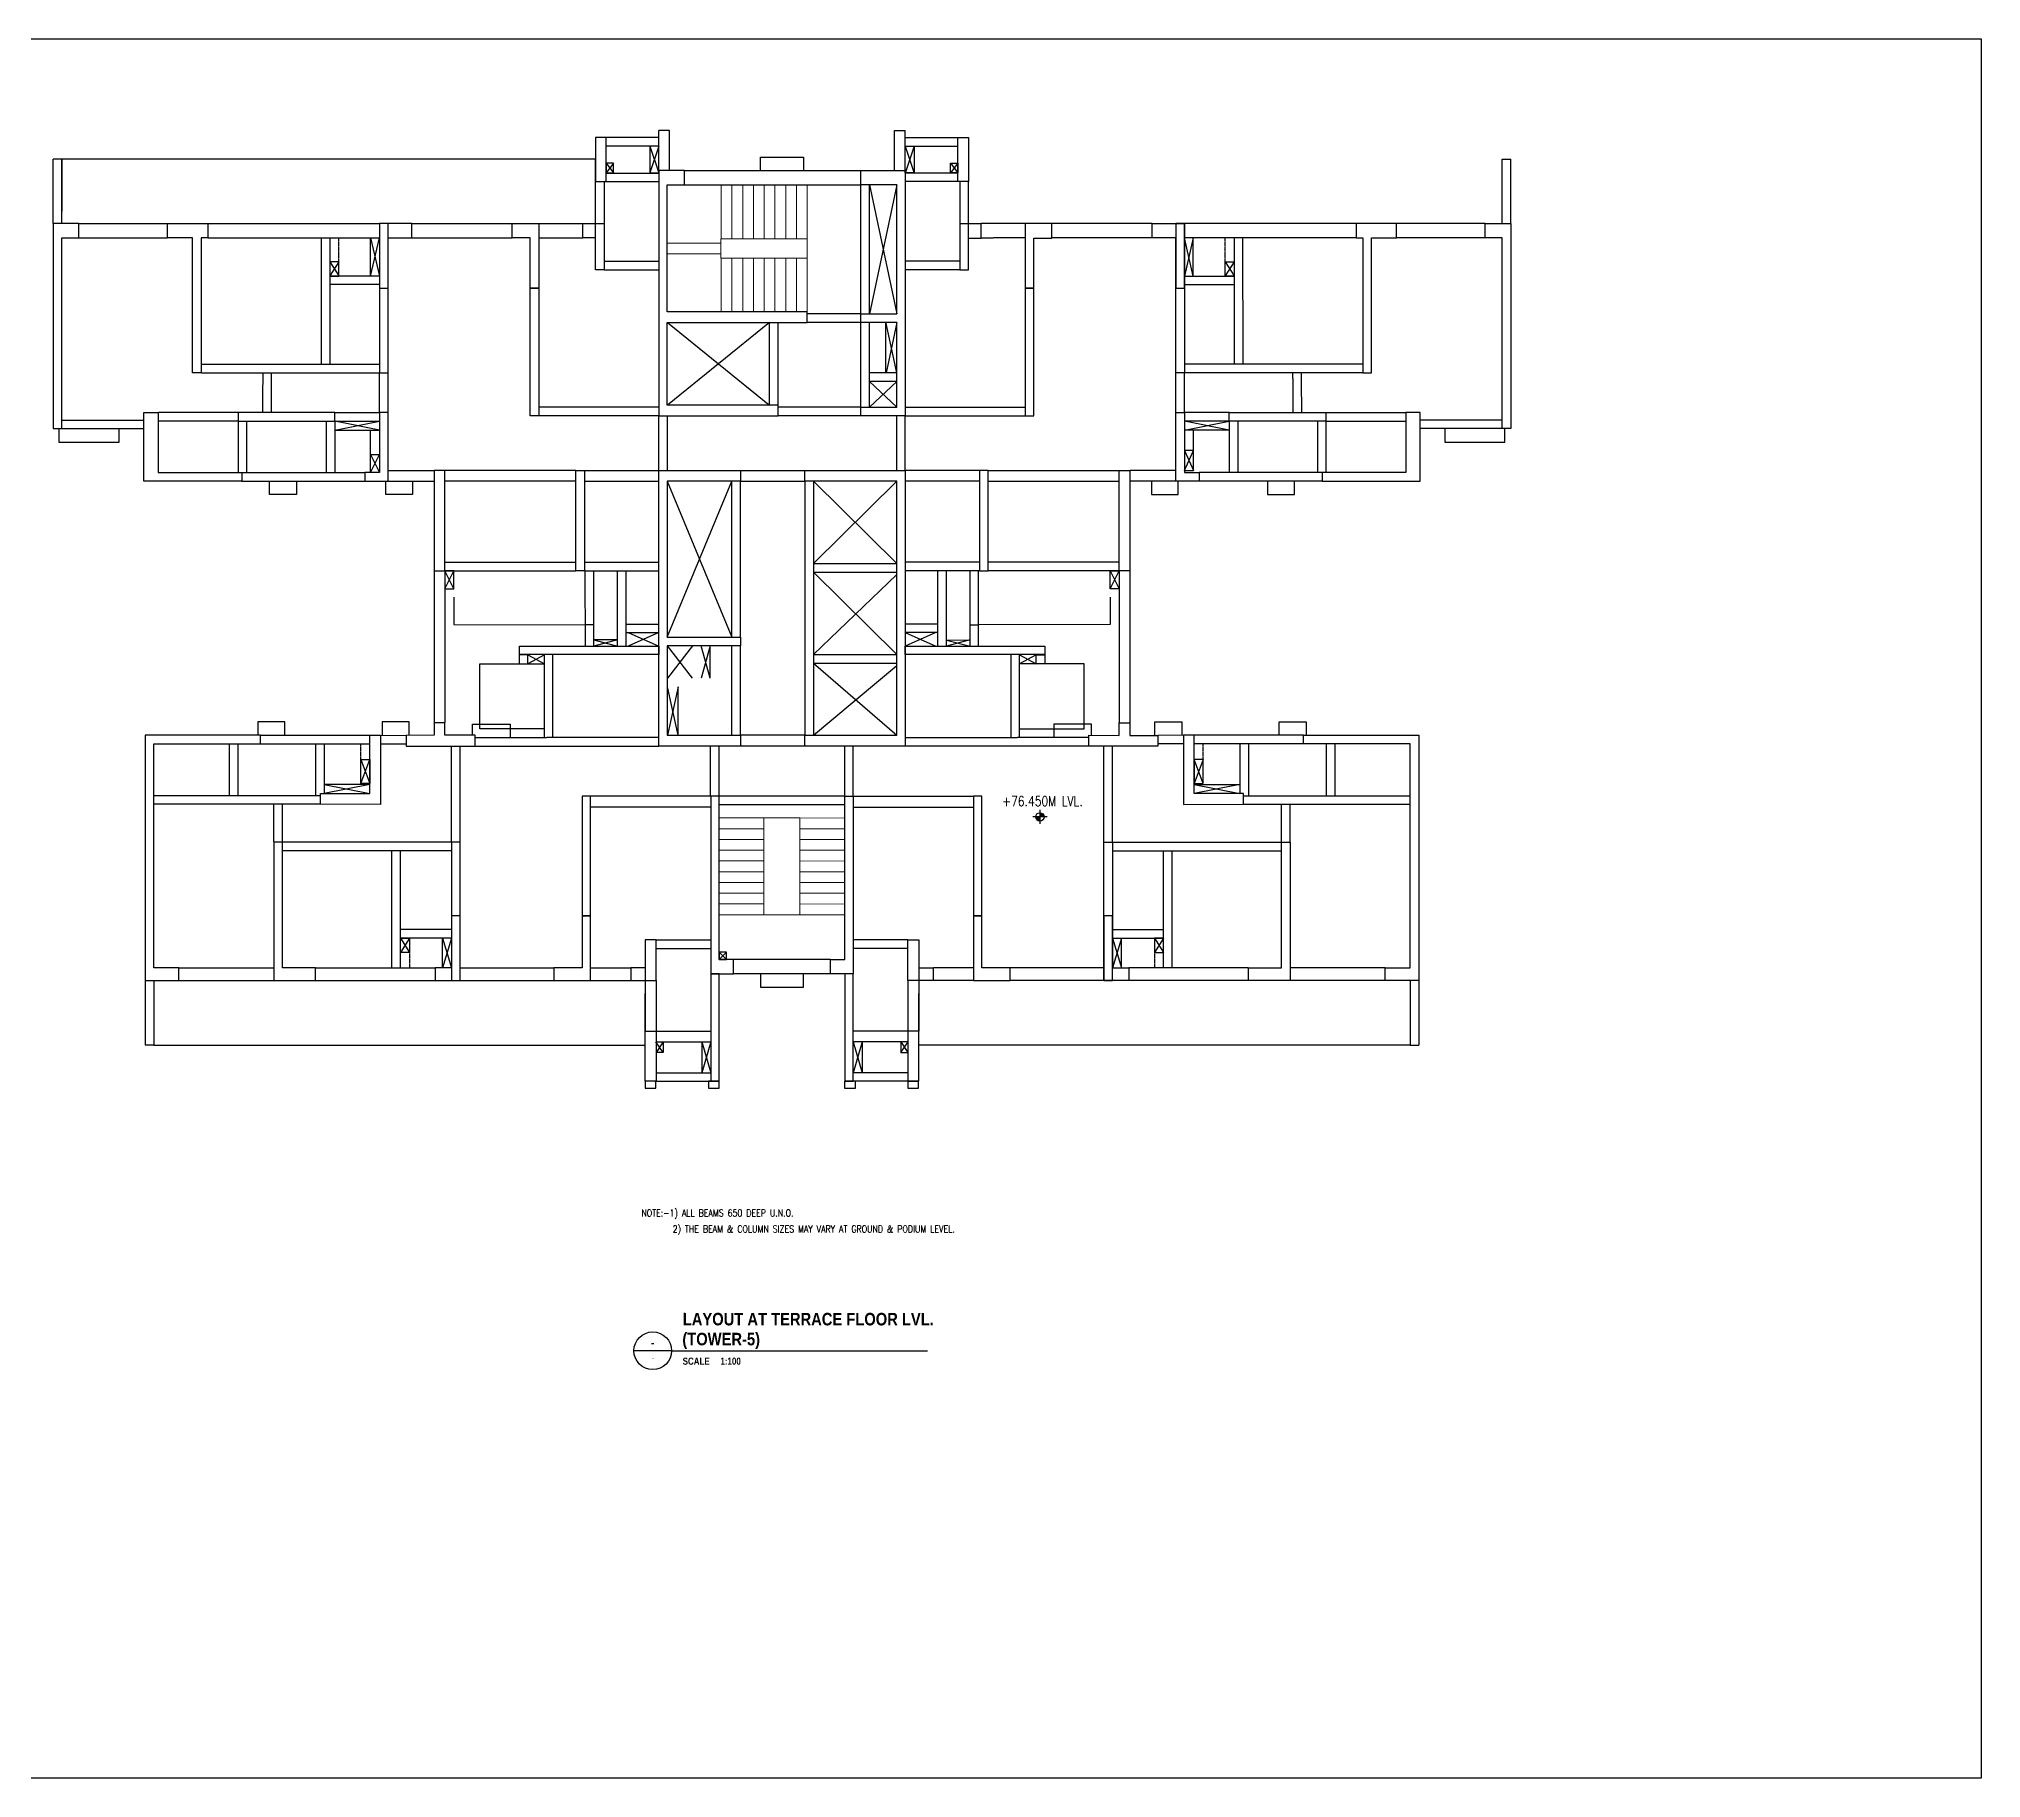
# Model space of a CAD drawing. Header units: millimetres. Extents: x 206 to 857355, y 5291 to 60826.
# Drawn here: x 607294 to 661488, y 5291 to 53815 of the extents above; entities that cross this region are included whole.
import ezdxf
from ezdxf.enums import TextEntityAlignment as Align

# ---------------------------------------------------------------- set-up
doc = ezdxf.new("R2010")
doc.units = ezdxf.units.MM
doc.linetypes.add('HIDDEN', pattern=[0.375, 0.25, -0.125])
for name, color, linetype in [('A-REFR-TITL-100', 2, 'Continuous'), ('BEAM', 3, 'Continuous'), ('COL', 6, 'Continuous'), ('COLUMN STOPS', 2, 'Continuous'), ('COVER', 2, 'Continuous'), ('CUT', 9, 'Continuous'), ('SYMBOL', 1, 'Continuous'), ('TEXT', 3, 'Continuous')]:
    doc.layers.add(name, color=color, linetype=linetype)
doc.layers.add('Boundary', color=40, linetype='Continuous', lineweight=30)
doc.layers.add('S-STRS', color=31, linetype='Continuous', lineweight=18)
doc.styles.add('Arial', font='arial.ttf', dxfattribs={"height": 125})
doc.styles.add('ARIAL-TITLE', font='arialbd.ttf')
doc.styles.add('romand', font='romand.shx', dxfattribs={"width": 0.8})
doc.styles.add('ROMANS', font='romans.shx', dxfattribs={"width": 0.8})

# ---------------------------------------------------------------- blocks, each defined once
blk = doc.blocks.new('A-DETAIL-TITLE-100')
at = {"layer": 'A-REFR-TITL-100', "linetype": 'Continuous'}
blk.add_line((0, 0), (-1050, 0), dxfattribs=at)
blk.add_circle((-525, 0), 525, dxfattribs=at)
at = {"layer": 'A-REFR-TITL-100', "color": 4, "style": 'ARIAL-TITLE'}
for tag, p, height in [('TITLE1', (450, 937), 500), ('TITLE2', (450, 237), 500), ('SCALE1', (450, -480), 300), ('SCALE2', (2479, -480), 300)]:
    blk.add_attdef(tag, p, '', height=height, dxfattribs=at)
at = {"layer": 'A-REFR-TITL-100', "color": 4, "linetype": 'Continuous', "style": 'ARIAL-TITLE'}
blk.add_attdef('DRWG-NO', text='', height=400, dxfattribs=at).set_placement((-751, 326), align=Align.MIDDLE)
at = {"layer": 'A-REFR-TITL-100', "color": 4, "linetype": 'Continuous', "style": 'Arial', "width": 0.8}
blk.add_attdef('DRAWING-REF', text='', height=200, dxfattribs=at).set_placement((-735, -270), align=Align.MIDDLE)
blk = doc.blocks.new('A$C2BC57D65')
at = {"layer": 'SYMBOL'}
h = blk.add_hatch(color=7, dxfattribs=at)
h.paths.add_polyline_path([(196, 348), (314, 348, 0.414214), (196, 466)])
h.paths.add_polyline_path([(196, 348), (79, 348, 0.414214), (196, 230)])
at = {"layer": 'SYMBOL', "color": 7}
for p, q in [((196, 544), (196, 152)), ((393, 348), (0, 348))]:
    blk.add_line(p, q, dxfattribs=at)
blk.add_circle((196, 348), 118, dxfattribs=at)
at = {"layer": 'SYMBOL', "style": 'romand', "width": 0.8}
for p in [(1052, 530), (1052, 137)]:
    blk.add_attdef('LEVEL', text='', height=275, dxfattribs=at).set_placement(p, align=Align.MIDDLE)

msp = doc.modelspace()

# ---------------------------------------------------------------- linework, layer by layer
at = {"layer": 'A-REFR-TITL-100', "linetype": 'Continuous'}
msp.add_line((624948, 17215), (632086, 17214), dxfattribs=at)
at = {"layer": 'BEAM'}
for p, q in [((624588, 51062), (623125, 51062)), ((624588, 50141), (624588, 51262)), ((624888, 51262), (624588, 51262)), ((624888, 50141), (624888, 51262)), ((631169, 51262), (631469, 51262)), ((631169, 50141), (631169, 51262)), ((631469, 50141), (631469, 51262)), ((631469, 51062), (632932, 51062)), ((631469, 51062), (631469, 51062)), ((607691, 48660), (607691, 50460)), ((607931, 50460), (607691, 50460)), ((607931, 48660), (607931, 50460)), ((624588, 50822), (623125, 50822)), ((631469, 50822), (632932, 50822)), ((648127, 50460), (648367, 50460)), ((648127, 48660), (648127, 50460)), ((648367, 48660), (648367, 50460)), ((623125, 50072), (624589, 50072)), ((625309, 50140), (630229, 50140)), ((632933, 50072), (631468, 50072)), ((622825, 48660), (622825, 49832)), ((630469, 46140), (630469, 49740)), ((633233, 48659), (633233, 49832)), ((608405, 48660), (610881, 48660)), ((612006, 48660), (616800, 48660)), ((615235, 48260), (616800, 48260)), ((615415, 48260), (615415, 46959)), ((617700, 48660), (620500, 48660)), ((621240, 48660), (622474, 48660)), ((634818, 48660), (633583, 48660)), ((638357, 48660), (635558, 48660)), ((644052, 48660), (639257, 48660)), ((640822, 48260), (639257, 48260)), ((640642, 48260), (640642, 46959)), ((647652, 48660), (645177, 48660)), ((616800, 47199), (615415, 47199)), ((639257, 47199), (640642, 47199)), ((627679, 43602), (627679, 45900)), ((630469, 43540), (630469, 45900)), ((631229, 44500), (630469, 44500)), ((631229, 44260), (630469, 44260)), ((615551, 43150), (616800, 43150)), ((615551, 43150), (615551, 41715)), ((640506, 43150), (639257, 43150)), ((640506, 43150), (640506, 41715)), ((612951, 41475), (616390, 41475)), ((615311, 41715), (616390, 41715)), ((617040, 41475), (618323, 41475)), ((622514, 41475), (624590, 41475)), ((626629, 37125), (626629, 41475)), ((628909, 41474), (628909, 34384)), ((633544, 41475), (631468, 41475)), ((639017, 41475), (637735, 41475)), ((640746, 41715), (639667, 41715)), ((643106, 41475), (639667, 41475)), ((628909, 39174), (631229, 39174)), ((618323, 38975), (618323, 34738)), ((618623, 38975), (622274, 38975)), ((618623, 38975), (618623, 34738)), ((622514, 38975), (624590, 38975)), ((622542, 36876), (622541, 38975)), ((622782, 36876), (622781, 38975)), ((623441, 36876), (623441, 38975)), ((628909, 38934), (631229, 38934)), ((633544, 38975), (631468, 38975)), ((632617, 36875), (632617, 38975)), ((633276, 36875), (633276, 38975)), ((633516, 36875), (633516, 38975)), ((637435, 38975), (633784, 38975)), ((637435, 38975), (637435, 34738)), ((637735, 38975), (637735, 34738)), ((622782, 37471), (622542, 37471)), ((623681, 36876), (623681, 37490)), ((632377, 36875), (632377, 37490)), ((633276, 37471), (633516, 37471)), ((623681, 37250), (624590, 37250)), ((626629, 34384), (626629, 36884)), ((632377, 37250), (631468, 37250)), ((621399, 34322), (621399, 36630)), ((628909, 36636), (631229, 36636)), ((628909, 36396), (631229, 36396)), ((634659, 34322), (634659, 36629)), ((613479, 34385), (616530, 34385)), ((615014, 34145), (616530, 34145)), ((615254, 34145), (615254, 32760)), ((616830, 34385), (617545, 34384)), ((619472, 34325), (621458, 34322)), ((636586, 34324), (634599, 34322)), ((639228, 34385), (638512, 34384)), ((642579, 34385), (639528, 34385)), ((641044, 34145), (639528, 34145)), ((640804, 34145), (640804, 32760)), ((617383, 27895), (617383, 28970)), ((618809, 28730), (617383, 28730)), ((637249, 28729), (638675, 28730)), ((638675, 27895), (638675, 28970)), ((617199, 27895), (618349, 27895)), ((629380, 27735), (626680, 27735)), ((638859, 27895), (637709, 27895)), ((610264, 27545), (610264, 25745)), ((610504, 27545), (610504, 25745)), ((611204, 27545), (613854, 27545)), ((615014, 27545), (618349, 27545)), ((619049, 27545), (621664, 27545)), ((622689, 27545), (623814, 27545)), ((633369, 27545), (632244, 27545)), ((637009, 27545), (634394, 27545)), ((641044, 27545), (637709, 27545)), ((644854, 27545), (642204, 27545)), ((645554, 27545), (645554, 25745)), ((645794, 27545), (645794, 25745)), ((610504, 25745), (610264, 25745)), ((624514, 25833), (626039, 25833)), ((631544, 25833), (630019, 25833)), ((645554, 25745), (645794, 25745)), ((624514, 24973), (626039, 24973)), ((631544, 24973), (630019, 24973)), ((624479, 24733), (626039, 24733)), ((631579, 24733), (630019, 24733))]:
    msp.add_line(p, q, dxfattribs=at)
at = {"layer": 'BEAM', "linetype": 'HIDDEN', "ltscale": 10}
for p, q in [((623065, 49832), (623065, 48660)), ((623125, 49832), (624589, 49832)), ((625309, 49740), (630229, 49740)), ((630229, 46140), (630229, 49740)), ((632933, 49832), (631468, 49832)), ((632993, 49832), (632992, 48659)), ((608405, 48260), (610881, 48260)), ((612006, 48260), (615235, 48260)), ((615175, 48260), (615175, 44740)), ((617700, 48260), (620500, 48260)), ((621240, 48260), (622474, 48260)), ((634818, 48260), (633583, 48259)), ((638357, 48260), (635558, 48260)), ((644052, 48260), (640822, 48260)), ((640882, 48260), (640883, 44740)), ((647652, 48260), (645177, 48260)), ((623064, 47610), (624589, 47610)), ((623064, 47370), (624589, 47370)), ((632994, 47610), (631468, 47610)), ((632994, 47370), (631468, 47370)), ((615415, 46959), (615415, 44740)), ((616800, 46959), (615415, 46959)), ((639257, 46959), (640642, 46959)), ((640642, 46959), (640643, 44740)), ((630229, 46140), (628729, 46140)), ((627919, 43602), (627919, 45900)), ((630229, 45900), (628729, 45900)), ((630229, 43540), (630229, 45900)), ((611821, 44740), (616800, 44740)), ((611821, 44500), (616800, 44500)), ((613540, 44500), (613536, 43390)), ((613780, 44500), (613776, 43390)), ((616800, 43390), (616800, 44500)), ((617040, 43390), (617040, 44500)), ((639017, 43390), (639017, 44500)), ((644237, 44740), (639257, 44740)), ((644237, 44500), (639257, 44500)), ((639257, 43390), (639257, 44500)), ((642277, 44500), (642281, 43390)), ((642517, 44500), (642521, 43390)), ((612851, 43390), (610621, 43390)), ((615551, 43390), (616800, 43390)), ((624589, 43540), (621240, 43540)), ((630229, 43540), (627919, 43540)), ((631468, 43539), (634818, 43539)), ((640506, 43390), (639257, 43390)), ((643206, 43390), (645437, 43390)), ((607931, 43180), (610221, 43180)), ((612851, 43150), (610621, 43150)), ((612851, 43150), (612851, 41715)), ((613091, 43150), (613091, 41715)), ((615311, 43150), (615311, 41715)), ((624590, 43300), (621240, 43300)), ((624591, 41775), (624591, 43300)), ((624831, 41775), (624831, 43300)), ((630229, 43300), (627919, 43300)), ((631229, 41775), (631229, 43300)), ((631468, 43300), (634818, 43299)), ((631469, 41775), (631469, 43300)), ((640746, 43150), (640746, 41715)), ((642966, 43150), (642966, 41715)), ((643206, 43150), (645437, 43150)), ((643206, 43150), (643206, 41715)), ((648127, 43180), (645837, 43180)), ((617040, 41775), (618323, 41775)), ((622274, 41775), (618563, 41775)), ((622514, 41775), (624590, 41775)), ((626869, 41775), (628669, 41775)), ((633544, 41775), (631468, 41775)), ((633784, 41775), (637495, 41775)), ((639017, 41775), (637735, 41775)), ((612951, 41715), (615311, 41715)), ((622274, 41475), (618623, 41475)), ((626869, 37125), (626869, 41475)), ((626869, 41475), (628669, 41475)), ((628669, 41474), (628669, 34384)), ((633784, 41475), (637435, 41475)), ((643106, 41715), (640746, 41715)), ((618623, 39215), (622274, 39215)), ((622514, 39215), (624590, 39215)), ((633544, 39215), (631468, 39215)), ((637435, 39215), (633784, 39215)), ((623681, 37490), (623681, 38975)), ((632377, 37490), (632377, 38975)), ((623681, 37490), (624590, 37490)), ((632377, 37490), (631468, 37490)), ((626869, 34384), (626869, 36884)), ((621639, 34322), (621639, 36630)), ((634419, 34322), (634419, 36629)), ((612604, 34144), (612604, 32696)), ((612844, 34144), (612844, 32696)), ((613479, 34145), (615014, 34145)), ((615014, 34145), (615014, 32700)), ((616830, 34145), (617545, 34144)), ((624590, 34322), (621458, 34322)), ((628669, 34385), (626869, 34385)), ((631468, 34322), (634599, 34322)), ((639228, 34145), (638512, 34144)), ((641044, 34145), (641044, 32700)), ((642579, 34145), (641044, 34145)), ((643214, 34144), (643214, 32696)), ((643454, 34144), (643454, 32696)), ((618809, 31405), (618809, 34083)), ((619049, 31405), (619049, 34083)), ((619472, 34085), (624589, 34085)), ((626038, 32685), (626038, 34082)), ((626278, 32685), (626278, 34082)), ((628669, 34085), (626869, 34085)), ((629779, 32685), (629779, 34082)), ((630019, 32685), (630019, 34082)), ((636586, 34084), (631469, 34085)), ((637009, 31405), (637009, 34083)), ((637249, 31405), (637249, 34083)), ((615154, 32698), (610503, 32700)), ((626038, 32685), (622689, 32685)), ((629780, 32683), (626280, 32683)), ((630019, 32684), (633369, 32685)), ((640904, 32698), (645554, 32700)), ((615154, 32460), (610503, 32460)), ((613854, 31405), (613854, 32457)), ((614094, 31405), (614094, 32457)), ((626038, 32385), (622689, 32385)), ((629780, 32443), (626280, 32443)), ((630019, 32384), (633369, 32385)), ((640904, 32460), (645554, 32460)), ((641964, 31405), (641964, 32457)), ((642204, 31405), (642204, 32457)), ((618809, 31405), (614094, 31405)), ((618809, 31165), (614094, 31165)), ((617143, 27895), (617143, 31165)), ((617383, 28970), (617383, 31165)), ((637249, 31405), (641964, 31405)), ((637249, 31165), (641964, 31165)), ((638675, 28970), (638675, 31165)), ((638915, 27895), (638915, 31165)), ((618809, 28970), (617383, 28970)), ((637249, 28969), (638675, 28970)), ((624514, 28682), (626039, 28682)), ((624514, 28442), (626039, 28442)), ((631544, 28682), (630019, 28682)), ((631544, 28442), (630019, 28442)), ((611204, 27895), (613854, 27895)), ((615014, 27895), (617199, 27895)), ((619049, 27895), (621664, 27895)), ((622689, 27895), (623814, 27895)), ((629380, 28135), (626680, 28135)), ((633369, 27895), (632244, 27895)), ((637009, 27895), (634394, 27895)), ((641044, 27895), (638859, 27895)), ((644854, 27895), (642204, 27895)), ((624514, 26133), (626039, 26133)), ((631544, 26133), (630019, 26133))]:
    msp.add_line(p, q, dxfattribs=at)
at = {"layer": 'BEAM', "ltscale": 10}
for p, q in [((607931, 42940), (610221, 42940)), ((648127, 42940), (645837, 42940))]:
    msp.add_line(p, q, dxfattribs=at)
at = {"layer": 'BEAM'}
for points in [[(624214, 27545), (624214, 26133)], [(631844, 27545), (631844, 26133)]]:
    msp.add_lwpolyline(points, dxfattribs=at)
at = {"layer": 'BEAM', "linetype": 'HIDDEN', "ltscale": 10}
for points in [[(624514, 27545), (624514, 26133)], [(631544, 27545), (631544, 26133)]]:
    msp.add_lwpolyline(points, dxfattribs=at)
at = {"layer": 'BEAM'}
for points in [[(624212, 24538), (624512, 24538), (624512, 24736), (624212, 24736)], [(625977, 24538), (626277, 24538), (626277, 24736), (625977, 24736)], [(629777, 24538), (630077, 24538), (630077, 24736), (629777, 24736)], [(631542, 24538), (631842, 24538), (631842, 24736), (631542, 24736)]]:
    msp.add_lwpolyline(points, close=True, dxfattribs=at)
at = {"layer": 'Boundary'}
msp.add_lwpolyline([(513616, 53815), (661488, 53815), (661488, 5291), (513616, 5291)], close=True, dxfattribs=at)
at = {"layer": 'COL'}
for points in [[(623125, 51062), (622825, 51062), (622825, 49832), (623125, 49832)], [(632932, 51062), (633233, 51062), (633233, 49832), (632933, 49832)], [(624589, 43300), (627919, 43300), (627919, 43600), (624829, 43600), (624829, 45900), (628729, 45900), (628729, 46200), (624829, 46200), (624829, 49740), (625309, 49740), (625309, 50140), (624589, 50140)], [(631469, 43300), (630229, 43300), (630229, 43540), (631229, 43540), (631229, 45900), (630229, 45900), (630229, 46140), (631229, 46140), (631229, 49740), (630229, 49740), (630229, 50140), (631469, 50140)], [(617040, 48660), (616800, 48660), (616800, 46860), (617040, 46860)], [(621000, 46860), (621000, 48260), (620500, 48260), (620500, 48660), (621240, 48660), (621240, 46860)], [(622823, 48660), (623064, 48660), (623064, 47370), (622824, 47370)], [(633234, 48659), (632994, 48659), (632994, 47370), (633234, 47370)], [(635558, 48660), (634818, 48660), (634818, 46860), (635058, 46860), (635058, 48259), (635558, 48259)], [(639257, 48660), (639017, 48660), (639017, 46860), (639257, 46860)], [(624589, 34085), (624589, 41775), (626869, 41775), (626869, 41475), (624829, 41475), (624829, 37125), (626869, 37125), (626869, 36885), (624829, 36885), (624829, 34385), (626869, 34385), (626869, 34085)], [(628669, 34385), (631229, 34385), (631229, 41475), (628669, 41475), (628669, 41775), (631469, 41775), (631469, 34085), (628669, 34085)], [(626039, 27735), (626679, 27735), (626679, 28135), (626279, 28135), (626279, 32685), (626039, 32685)], [(630019, 27735), (629379, 27735), (629379, 28135), (629779, 28135), (629779, 32685), (630019, 32685)], [(619049, 29345), (618809, 29345), (618809, 27545), (619049, 27545)], [(622689, 29345), (622449, 29345), (622449, 27895), (621664, 27895), (621664, 27545), (622689, 27545)], [(633609, 27895), (633609, 29345), (633369, 29345), (633369, 27545), (634394, 27545), (634394, 27895)], [(637249, 29345), (637009, 29345), (637009, 27545), (637249, 27545)], [(624214, 27545), (624514, 27545), (624514, 28682), (624214, 28682)], [(631844, 27545), (631544, 27545), (631544, 28682), (631844, 28682)], [(626279, 27735), (626039, 27735), (626039, 24733), (626279, 24733)], [(630019, 27735), (629779, 27735), (629779, 24733), (630019, 24733)], [(624214, 26133), (624514, 26133), (624514, 24733), (624214, 24733)], [(631844, 26133), (631544, 26133), (631544, 24733), (631844, 24733)]]:
    msp.add_lwpolyline(points, close=True, dxfattribs=at)
at = {"layer": 'COLUMN STOPS'}
for points in [[(607931, 42940), (607931, 48260), (608405, 48260), (608405, 48660), (607691, 48660), (607691, 42940)], [(611821, 48260), (611821, 44500), (611581, 44500), (611581, 48260), (610881, 48260), (610881, 48660), (612006, 48660), (612006, 48260)], [(616800, 44500), (617040, 44500), (617040, 48260), (617700, 48260), (617700, 48660), (616800, 48660)], [(639257, 44500), (639017, 44500), (639017, 48260), (638357, 48260), (638357, 48660), (639257, 48660)], [(644237, 48260), (644237, 44500), (644477, 44500), (644477, 48260), (645177, 48260), (645177, 48660), (644052, 48660), (644052, 48260)], [(648127, 42940), (648127, 48260), (647652, 48260), (647652, 48660), (648367, 48660), (648367, 42940)], [(621240, 46860), (621240, 43300), (621000, 43300), (621000, 46860)], [(635058, 46860), (634818, 46860), (634818, 43299), (635058, 43299)], [(610221, 43390), (610621, 43390), (610621, 42940), (610621, 41715), (612955, 41715), (612955, 41475), (610221, 41475)], [(615551, 43150), (615551, 43390), (612851, 43390), (612851, 43150)], [(616800, 41715), (616390, 41715), (616390, 41475), (617040, 41475), (617040, 43390), (616800, 43390)], [(639257, 41715), (639667, 41715), (639667, 41474), (639017, 41475), (639017, 43390), (639257, 43390)], [(640506, 43150), (640506, 43390), (643206, 43390), (643206, 43150)], [(645837, 43390), (645437, 43390), (645437, 42940), (645437, 41715), (643102, 41715), (643102, 41475), (645837, 41475)], [(618323, 41774), (618323, 38975), (618623, 38975), (618623, 41774)], [(622514, 41775), (622514, 38975), (622274, 38975), (622274, 41775)], [(633544, 41774), (633544, 38975), (633784, 38975), (633784, 41774)], [(637735, 41774), (637735, 38975), (637435, 38975), (637435, 41774)], [(624589, 36875), (624589, 36635), (620701, 36635), (620701, 36875)], [(631469, 36875), (635359, 36875), (635359, 36635), (631469, 36635)], [(618623, 34385), (618623, 34735), (618323, 34735), (618323, 34385), (617545, 34384), (617545, 34084), (619472, 34085), (619472, 34385)], [(637434, 34384), (637434, 34734), (637734, 34734), (637734, 34384), (638512, 34384), (638512, 34084), (636586, 34084), (636586, 34385)], [(616530, 32760), (616530, 34385), (616830, 34385), (616830, 32457), (615154, 32460), (615154, 32760)], [(639528, 32760), (639528, 34385), (639228, 34385), (639228, 32457), (640904, 32460), (640904, 32760)], [(622689, 32685), (622449, 32685), (622449, 29345), (622689, 29345)], [(633609, 32685), (633369, 32685), (633369, 29345), (633609, 29345)], [(614094, 27895), (614094, 31405), (613854, 31405), (613854, 27545), (615014, 27545), (615014, 27895)], [(618809, 27895), (618349, 27895), (618349, 27545), (619049, 27545), (619049, 31405), (618809, 31405)], [(637249, 27895), (637709, 27895), (637709, 27545), (637009, 27545), (637009, 31405), (637249, 31405)], [(641964, 27895), (641964, 31405), (642204, 31405), (642204, 27545), (641044, 27545), (641044, 27895)]]:
    msp.add_lwpolyline(points, close=True, dxfattribs=at)
for points in [[(622474, 48660), (623064, 48660), (623064, 47370), (622824, 47370), (622824, 48260), (622474, 48260), (622474, 48660)], [(633583, 48659), (632994, 48659), (632994, 47370), (633234, 47370), (633234, 48259), (633583, 48259), (633583, 48659)], [(610563, 34385), (610563, 34385), (610263, 34385), (610264, 27545), (611204, 27545), (611204, 27895), (610504, 27895), (610503, 34145), (613479, 34145), (613479, 34385), (610563, 34385)], [(645494, 34385), (645494, 34385), (645794, 34385), (645794, 27545), (644854, 27545), (644854, 27895), (645554, 27895), (645554, 34145), (642579, 34145), (642579, 34385), (645494, 34385)], [(623814, 27545), (624514, 27545), (624514, 28682), (624214, 28682), (624214, 27895), (623814, 27895), (623814, 27545)], [(632244, 27545), (631544, 27545), (631544, 28682), (631844, 28682), (631844, 27895), (632244, 27895), (632244, 27545)]]:
    msp.add_lwpolyline(points, dxfattribs=at)
at = {"layer": 'COVER', "linetype": 'HIDDEN', "ltscale": 3}
for p, q in [((615668, 47599), (615668, 48260)), ((640390, 47599), (640390, 48260)), ((616279, 33710), (616279, 34145)), ((639778, 33710), (639778, 34145)), ((617634, 28330), (617634, 27895)), ((638424, 28330), (638424, 27895))]:
    msp.add_line(p, q, dxfattribs=at)
at = {"layer": 'COVER'}
for p, q in [((630930, 44500), (630930, 45907)), ((615551, 42900), (616521, 42899)), ((616521, 42900), (616800, 42900)), ((639536, 42900), (639257, 42900)), ((640506, 42900), (639536, 42899)), ((618873, 38235), (618873, 37475)), ((637184, 38235), (637185, 37475)), ((623441, 37045), (622783, 37045)), ((626029, 35982), (626029, 36885)), ((632617, 37044), (633275, 37045)), ((625130, 34385), (625130, 35742)), ((616530, 33010), (615254, 33010)), ((639528, 33010), (640804, 33010)), ((618559, 27895), (618559, 28730)), ((637499, 27894), (637499, 28729)), ((610504, 27185), (610504, 25745)), ((645554, 27185), (645554, 25745)), ((624714, 25533), (624514, 25533)), ((624714, 25832), (624714, 25533)), ((625788, 25833), (625789, 24973)), ((630269, 25832), (630269, 24972)), ((631344, 25832), (631344, 25533)), ((631344, 25533), (631544, 25533))]:
    msp.add_line(p, q, dxfattribs=at)
at = {"layer": 'COVER', "linetype": 'HIDDEN', "ltscale": 2}
for p, q in [((616550, 42215), (616550, 42900)), ((639507, 42215), (639507, 42900))]:
    msp.add_line(p, q, dxfattribs=at)
at = {"layer": 'COVER'}
for points in [[(624588, 50821), (624339, 50821), (624339, 50073), (624588, 50073)], [(631469, 50821), (631719, 50821), (631719, 50073), (631469, 50073)], [(623324, 50345), (623125, 50345), (623125, 50073), (623324, 50073)], [(632734, 50345), (632933, 50344), (632933, 50073), (632734, 50073)], [(616552, 48260), (616800, 48260), (616800, 47199), (616552, 47199)], [(639506, 48260), (639257, 48260), (639257, 47199), (639506, 47199)], [(615668, 47599), (615415, 47599), (615415, 47199), (615668, 47199)], [(640390, 47599), (640642, 47599), (640642, 47199), (640390, 47199)], [(639507, 42334), (639257, 42334), (639257, 41774), (639507, 41774)], [(616550, 42215), (616800, 42215), (616800, 41715), (616550, 41715)], [(618623, 38475), (618873, 38475), (618873, 38974), (618623, 38975)], [(637435, 38475), (637185, 38475), (637185, 38973), (637435, 38975)], [(620699, 36632), (620699, 36381), (620939, 36381), (620939, 36632)], [(635358, 36632), (635358, 36381), (635118, 36381), (635118, 36632)], [(616279, 33710), (616529, 33710), (616529, 33042), (616279, 33042)], [(639778, 33710), (639528, 33710), (639528, 33042), (639778, 33042)], [(617634, 28330), (617384, 28330), (617384, 28729), (617634, 28729)], [(638424, 28330), (638674, 28330), (638674, 28729), (638424, 28729)], [(626478, 28335), (626280, 28335), (626280, 28135), (626478, 28135)]]:
    msp.add_lwpolyline(points, close=True, dxfattribs=at)
for points in [[(627429, 50141), (627429, 50515), (628629, 50515), (628629, 50140)], [(607856, 42939), (607856, 42566), (609531, 42566), (609531, 42940)], [(646527, 42941), (646527, 42566), (648202, 42566), (648202, 42940)], [(614480, 41474), (614480, 41100), (613730, 41100), (613730, 41475)], [(617721, 41475), (617721, 41099), (616971, 41099), (616971, 41475)], [(638337, 41475), (638337, 41099), (639087, 41099), (639087, 41475)], [(641578, 41475), (641578, 41100), (642328, 41100), (642328, 41472)], [(618873, 37474), (622542, 37471)], [(637185, 37474), (633516, 37471)], [(622782, 36875), (623441, 36875)], [(621399, 34569), (619601, 34569), (619601, 36381), (621399, 36381)], [(634659, 34569), (636457, 34569), (636457, 36381), (634659, 36381)], [(614154, 34384), (614154, 34759), (613404, 34759), (613403, 34385)], [(617624, 34384), (617624, 34759), (616875, 34759), (616874, 34385)], [(619397, 34385), (619397, 34697), (620447, 34697), (620447, 34323)], [(636661, 34385), (636661, 34697), (635611, 34697), (635611, 34323)], [(638433, 34384), (638434, 34759), (639183, 34759), (639184, 34385)], [(641903, 34384), (641904, 34759), (642654, 34759), (642654, 34385)], [(627429, 27735), (627429, 27360), (628629, 27360), (628629, 27735)], [(610504, 25745), (624214, 25745), (624214, 27185)], [(645554, 25745), (631845, 25745), (631845, 27185)]]:
    msp.add_lwpolyline(points, dxfattribs=at)
msp.add_polyline3d([(622824, 49020, 6), (622824, 50460, 0), (607931, 50460, -45), (607931, 49005, -24)], dxfattribs=at)
at = {"layer": 'CUT'}
for p, q in [((624339, 50820), (624591, 50073)), ((624591, 50819), (624339, 50073)), ((631718, 50819), (631466, 50072)), ((631466, 50819), (631719, 50072)), ((623125, 50345), (623324, 50073)), ((623324, 50345), (623125, 50073)), ((632932, 50344), (632734, 50073)), ((632734, 50344), (632933, 50073)), ((631229, 49740), (630469, 46140)), ((630469, 49740), (631230, 46140)), ((616552, 48260), (616800, 47199)), ((616552, 47199), (616800, 48260)), ((639506, 48260), (639257, 47199)), ((639506, 47199), (639257, 48260)), ((615415, 47599), (615668, 47201)), ((615668, 47599), (615417, 47202)), ((640390, 47599), (640641, 47202)), ((640642, 47599), (640390, 47201)), ((627679, 45900), (624832, 43600)), ((624832, 45900), (627679, 43600)), ((631230, 44500), (630926, 45920)), ((631230, 45900), (630931, 44500)), ((631230, 44260), (630472, 43540)), ((630472, 44260), (631230, 43540)), ((616800, 42900), (615551, 43150)), ((615551, 42900), (616800, 43150)), ((639257, 42900), (640506, 43150)), ((640506, 42900), (639257, 43150)), ((639257, 41774), (639507, 42334)), ((639257, 42334), (639507, 41774)), ((616550, 42215), (616800, 41715)), ((616550, 41715), (616800, 42215)), ((624829, 41475), (626629, 37125)), ((624829, 37125), (626629, 41475)), ((628909, 39175), (631229, 41475)), ((628909, 41475), (631229, 39175)), ((618873, 38475), (618623, 38975)), ((618623, 38475), (618873, 38974)), ((628908, 36635), (631229, 38875)), ((628909, 38934), (631229, 36635)), ((637185, 38475), (637435, 38973)), ((637185, 38973), (637435, 38475)), ((623441, 37045), (622782, 36876)), ((622783, 37045), (623441, 36876)), ((624589, 37251), (623739, 36874)), ((623739, 37250), (624593, 36871)), ((625536, 36885), (624831, 35982)), ((625536, 35982), (624832, 36884)), ((626029, 35982), (625776, 36885)), ((626029, 36885), (625776, 35981)), ((632319, 37250), (631465, 36871)), ((631469, 37250), (632319, 36873)), ((633275, 37045), (632617, 36875)), ((632617, 37044), (633276, 36875)), ((621399, 36632), (620938, 36381)), ((620939, 36632), (621398, 36381)), ((628909, 36396), (631229, 34385)), ((628909, 34386), (631229, 36335)), ((634658, 36631), (635119, 36381)), ((635118, 36632), (634660, 36381)), ((625130, 35742), (624830, 34385)), ((625130, 34385), (624831, 35742)), ((616279, 33710), (616529, 33042)), ((616279, 33042), (616529, 33710)), ((639778, 33710), (639528, 33042)), ((639778, 33042), (639528, 33710)), ((616529, 33010), (615254, 32760)), ((615254, 33010), (616530, 32757)), ((640804, 33010), (639527, 32757)), ((639528, 33010), (640804, 32760)), ((617384, 28730), (617634, 28330)), ((617634, 28729), (617384, 28330)), ((618559, 28728), (618809, 27895)), ((618810, 28728), (618559, 27896)), ((637248, 28727), (637499, 27895)), ((637498, 28727), (637249, 27895)), ((638424, 28729), (638674, 28330)), ((638674, 28729), (638424, 28330)), ((626280, 28335), (626478, 28135)), ((626280, 28135), (626478, 28335)), ((624714, 25533), (624508, 25832)), ((624714, 25831), (624514, 25537)), ((625788, 25830), (626039, 24973)), ((626040, 25832), (625789, 24973)), ((630018, 25832), (630269, 24972)), ((630269, 25830), (630019, 24973)), ((631344, 25533), (631550, 25832)), ((631344, 25831), (631544, 25537))]:
    msp.add_line(p, q, dxfattribs=at)
at = {"layer": 'S-STRS'}
for p, q in [((626332, 48242), (626332, 49741)), ((626632, 48241), (626632, 49741)), ((626932, 48241), (626932, 49741)), ((627232, 48241), (627232, 49741)), ((627532, 48241), (627532, 49741)), ((627832, 48241), (627832, 49741)), ((628132, 48241), (628132, 49741)), ((628432, 48241), (628432, 49740)), ((628732, 48241), (628732, 49740)), ((626326, 48119), (624838, 48119)), ((626326, 47819), (624838, 47819)), ((626333, 47700), (626333, 46200)), ((626633, 47700), (626633, 46200)), ((626933, 47700), (626933, 46200)), ((627233, 47700), (627233, 46200)), ((627533, 47700), (627533, 46200)), ((627833, 47700), (627833, 46200)), ((628133, 47700), (628133, 46200)), ((628433, 47700), (628433, 46200)), ((628733, 47700), (628733, 46200)), ((627526, 32081), (626276, 32081)), ((628526, 32079), (629776, 32078)), ((627526, 31779), (626276, 31779)), ((627526, 31479), (626276, 31479)), ((628526, 31779), (629776, 31778)), ((628526, 31479), (629776, 31478)), ((627526, 31179), (626276, 31179)), ((628526, 31179), (629776, 31178)), ((627526, 30879), (626276, 30879)), ((627526, 30579), (626276, 30579)), ((628526, 30879), (629776, 30878)), ((628526, 30579), (629776, 30578)), ((627526, 30279), (626276, 30279)), ((627526, 29979), (626276, 29979)), ((628526, 30279), (629776, 30278)), ((628526, 29979), (629776, 29978)), ((627526, 29679), (626276, 29679)), ((627526, 29379), (626276, 29379)), ((628526, 29679), (629776, 29678)), ((628526, 29379), (629776, 29378))]:
    msp.add_line(p, q, dxfattribs=at)
for points in [[(628732, 48239), (628732, 47698), (626326, 47698), (626326, 48239)], [(628526, 29379), (628526, 32079), (627526, 32079), (627526, 29379)]]:
    msp.add_lwpolyline(points, close=True, dxfattribs=at)

# ---------------------------------------------------------------- block references
at = {"layer": 'A-REFR-TITL-100'}
ref = msp.add_blockref('A-DETAIL-TITLE-100', (624948, 17215), dxfattribs=dict(at, rotation=359.9868968733464))
ref.add_attrib('TITLE1', 'LAYOUT AT TERRACE FLOOR LVL.', (625261, 17923), dxfattribs={"color": 4, "height": 350, "rotation": 359.9869, "style": 'ARIAL-TITLE', "width": 0.84})
ref.add_attrib('TITLE2', '(TOWER-5)', (625249, 17366), dxfattribs={"color": 4, "height": 350, "rotation": 359.9869, "style": 'ARIAL-TITLE', "width": 0.84})
ref.add_attrib('DRWG-NO', '-', dxfattribs={"color": 4, "linetype": 'Continuous', "height": 250, "rotation": 359.9869, "style": 'ARIAL-TITLE', "width": 0.8}).set_placement((624423, 17443), align=Align.MIDDLE)
ref.add_attrib('DRAWING-REF', '-', dxfattribs={"color": 4, "linetype": 'Continuous', "height": 150, "rotation": 359.9869, "style": 'Arial', "width": 0.8}).set_placement((624434, 17026), align=Align.MIDDLE)
ref.add_attrib('SCALE1', 'SCALE', (625256, 16824), dxfattribs={"color": 4, "height": 200, "rotation": 359.9869, "style": 'ARIAL-TITLE', "width": 0.8})
ref.add_attrib('SCALE2', '1:100', (626309, 16824), dxfattribs={"color": 4, "height": 200, "rotation": 359.9869, "style": 'ARIAL-TITLE', "width": 0.8})
at = {"layer": 'SYMBOL', "linetype": 'ByBlock'}
ref = msp.add_blockref('A$C2BC57D65', (635031, 31760), dxfattribs=at)
ref.add_attrib('LEVEL', '+76.450M LVL.', dxfattribs={"height": 275, "style": 'romand', "width": 0.8}).set_placement((635297, 32547), align=Align.MIDDLE)

# ---------------------------------------------------------------- texts
at = {"layer": 'TEXT', "ltscale": 50, "style": 'ROMANS', "width": 0.8}
for s, p in [('NOTE:-1) ALL BEAMS 650 DEEP U.N.O.', (624105, 21058)), ('2) THE BEAM & COLUMN SIZES MAY VARY AT GROUND & PODIUM LEVEL.', (624979, 20613))]:
    msp.add_text(s, height=200, rotation=359.9869, dxfattribs=at).set_placement(p, align=Align.MIDDLE_LEFT)

doc.saveas('drawing.dxf')
